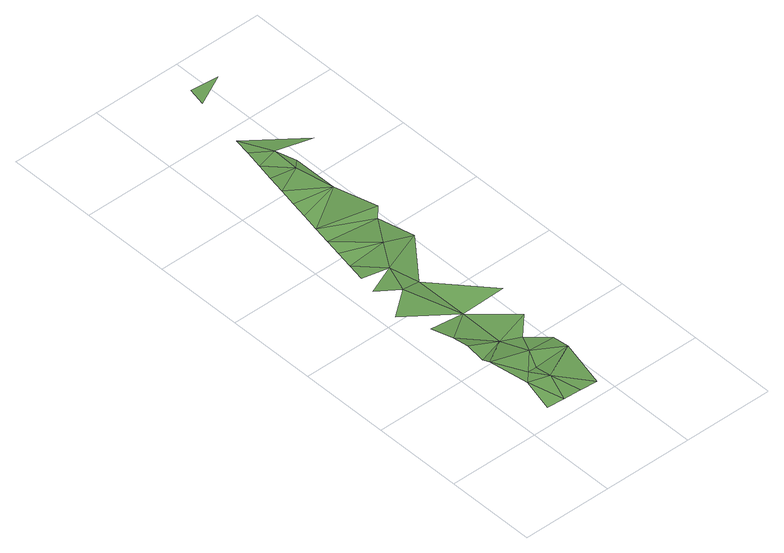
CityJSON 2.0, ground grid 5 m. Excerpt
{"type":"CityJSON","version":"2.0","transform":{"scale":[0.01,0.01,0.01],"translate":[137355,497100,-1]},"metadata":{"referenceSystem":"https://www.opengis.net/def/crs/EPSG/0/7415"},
"CityObjects":{
"plantcover1":{"type":"PlantCover","attributes":{"3df_class":"Forest","bgt_fysiekvoorkomen":"grasland agrarisch","bgt_status":"bestaand","identificatienamespace":"NL.IMGeo","begroeidterreindeeloptalud":"false","relatievehoogteligging":0,"aantal_punten":0},"geometry":[{"type":"MultiSurface","lod":"1","boundaries":[[[0,1,2]],[[3,1,0]],[[4,5,1]],[[4,1,3]],[[3,0,6]],[[7,5,8]],[[9,4,3]],[[10,5,4]],[[11,7,8]],[[8,12,11]],[[13,3,6]],[[10,4,9]],[[5,10,8]],[[14,15,12]],[[16,9,3]],[[14,12,8]],[[16,3,13]],[[17,14,18]],[[10,9,16]],[[10,19,8]],[[18,20,21]],[[10,22,19]],[[10,16,22]],[[23,24,20]],[[25,14,8]],[[19,25,8]],[[14,26,18]],[[26,20,18]],[[23,27,28]],[[27,23,20]],[[29,26,14]],[[27,30,28]],[[26,31,20]],[[32,30,33]],[[31,27,20]],[[30,27,33]],[[34,35,32]],[[35,34,36]],[[33,27,31]],[[32,33,37]],[[38,36,34]],[[34,32,37]],[[39,38,40]],[[40,41,39]],[[38,34,40]],[[41,42,43]],[[41,40,42]],[[44,43,42]],[[40,34,45]],[[40,45,42]],[[46,44,42]],[[47,48,49]]]}]}
},
"vertices":[
[265,90,13],[216,288,13],[168,96,13],[316,238,27],[266,338,14],[166,488,35],[361,84,13],[166,538,15],[316,588,6],[316,338,11],[364,438,22],[166,638,34],[166,738,19],[458,78,11],[316,838,9],[116,838,37],[514,338,25],[71,1031,11],[216,1138,23],[414,538,7],[266,1288,24],[110,1229,14],[514,438,10],[148,1427,15],[129,1328,16],[514,638,21],[316,1138,8],[364,1438,24],[168,1526,15],[564,838,17],[187,1625,14],[514,1388,10],[206,1724,14],[464,1588,14],[464,1888,8],[226,1823,14],[245,1922,13],[514,1638,28],[264,2021,14],[283,2120,14],[414,2088,22],[303,2219,15],[414,2238,27],[322,2318,17],[341,2417,16],[464,2138,7],[614,2188,21],[418,2813,19],[399,2714,15],[564,2788,30]
]}
